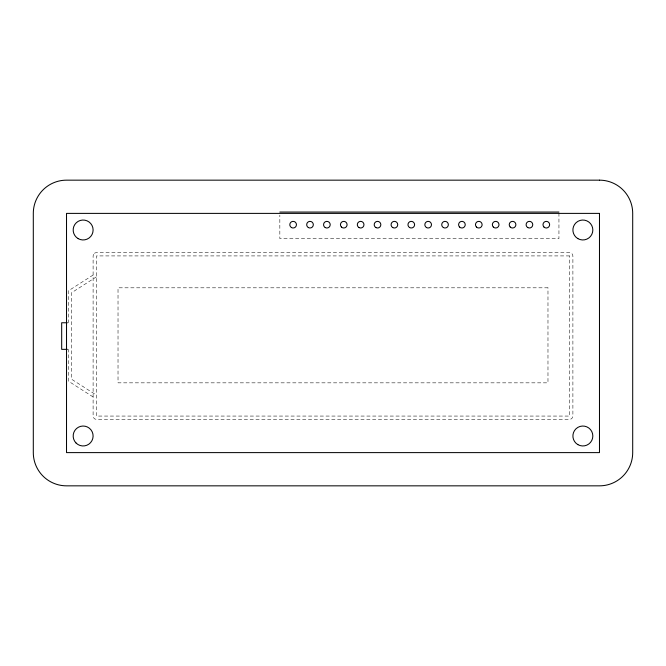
<?xml version="1.0" encoding="UTF-8"?>
<svg xmlns="http://www.w3.org/2000/svg" width="666" height="666" viewBox="0 0 666 666"><rect width="100%" height="100%" fill="white"/><g stroke="black" fill="none" stroke-linecap="round" stroke-linejoin="round"><path stroke-width="0.5" stroke-dasharray="3.33 2.5" d="M93.107 275.033L68.223 290.95L68.298 322.76M96.428 276.848L71.512 292.799L71.512 379.187L96.428 395.129M93.107 396.953L68.423 381.152L68.348 349.342M558.941 213.078L558.941 238.636L279.837 238.636L279.837 215.126M93.556 254.254L93.107 255.919L93.107 416.067L93.556 417.724L94.772 418.939L96.428 419.389L569.572 419.389L571.228 418.939L572.444 417.724L572.893 416.067L572.893 255.919L572.444 254.254L571.228 253.038L569.572 252.589L96.428 252.589L94.772 253.038L93.556 254.254M569.572 255.919L96.428 255.919L96.428 416.067L569.572 416.067L569.572 255.919M547.976 287.812L118.024 287.812L118.024 382.842L547.976 382.842L547.976 287.812"/><path stroke-width="1" d="M279.837 212.054L558.941 212.054M67.349 322.76L61.68 322.76L61.68 349.342L67.399 349.342M599.475 180.161L66.525 180.161A33.225 33.225 0 0 0 33.3 213.386L33.3 452.614A33.225 33.225 0 0 0 66.525 485.839L599.475 485.839A33.225 33.225 0 0 0 632.7 452.614L632.7 213.386A33.225 33.225 0 0 0 599.475 180.161M599.475 213.386L66.525 213.386L66.525 452.614L599.475 452.614L599.475 213.386M76.091 443.048A9.965 9.965 0 0 0 92.765 438.578A9.965 9.965 0 0 0 80.561 426.373A9.965 9.965 0 0 0 76.091 443.048M78.155 238.628A9.965 9.965 0 0 0 93.107 229.995A9.965 9.965 0 0 0 78.155 221.37A9.965 9.965 0 0 0 78.155 238.628M577.88 444.63A9.965 9.965 0 0 0 592.832 436.005A9.965 9.965 0 0 0 577.88 427.372A9.965 9.965 0 0 0 577.88 444.63M577.88 238.628A9.965 9.965 0 0 0 592.832 229.995A9.965 9.965 0 0 0 577.88 221.37A9.965 9.965 0 0 0 577.88 238.628M443.381 227.564A3.322 3.322 0 0 0 448.36 224.683A3.322 3.322 0 0 0 443.381 221.803A3.322 3.322 0 0 0 443.381 227.564M392.74 227.564A3.322 3.322 0 0 0 397.727 224.683A3.322 3.322 0 0 0 392.74 221.803A3.322 3.322 0 0 0 392.74 227.564M325.224 227.564A3.322 3.322 0 0 0 330.211 224.683A3.322 3.322 0 0 0 325.224 221.803A3.322 3.322 0 0 0 325.224 227.564M308.35 227.564A3.322 3.322 0 0 0 313.328 224.683A3.322 3.322 0 0 0 308.35 221.803A3.322 3.322 0 0 0 308.35 227.564M476.448 227.031A3.322 3.322 0 0 0 482.009 225.541A3.322 3.322 0 0 0 477.938 221.47A3.322 3.322 0 0 0 476.448 227.031M375.865 227.564A3.322 3.322 0 0 0 380.844 224.683A3.322 3.322 0 0 0 375.865 221.803A3.322 3.322 0 0 0 375.865 227.564M358.982 227.564A3.322 3.322 0 0 0 363.969 224.683A3.322 3.322 0 0 0 358.982 221.803A3.322 3.322 0 0 0 358.982 227.564M341.417 227.031A3.322 3.322 0 0 0 346.978 225.541A3.322 3.322 0 0 0 342.907 221.47A3.322 3.322 0 0 0 341.417 227.031M291.467 227.564A3.322 3.322 0 0 0 296.453 224.683A3.322 3.322 0 0 0 291.467 221.803A3.322 3.322 0 0 0 291.467 227.564M409.623 227.564A3.322 3.322 0 0 0 414.602 224.683A3.322 3.322 0 0 0 409.623 221.803A3.322 3.322 0 0 0 409.623 227.564M426.498 227.564A3.322 3.322 0 0 0 431.485 224.683A3.322 3.322 0 0 0 426.498 221.803A3.322 3.322 0 0 0 426.498 227.564M543.964 227.031A3.322 3.322 0 0 0 549.525 225.541A3.322 3.322 0 0 0 545.454 221.47A3.322 3.322 0 0 0 543.964 227.031M493.323 227.031A3.322 3.322 0 0 0 498.884 225.541A3.322 3.322 0 0 0 494.813 221.47A3.322 3.322 0 0 0 493.323 227.031M459.565 227.031A3.322 3.322 0 0 0 465.126 225.541A3.322 3.322 0 0 0 461.055 221.47A3.322 3.322 0 0 0 459.565 227.031M510.206 227.031A3.322 3.322 0 0 0 515.767 225.541A3.322 3.322 0 0 0 511.696 221.47A3.322 3.322 0 0 0 510.206 227.031M527.772 227.564A3.322 3.322 0 0 0 532.758 224.683A3.322 3.322 0 0 0 527.772 221.803A3.322 3.322 0 0 0 527.772 227.564"/></g></svg>
